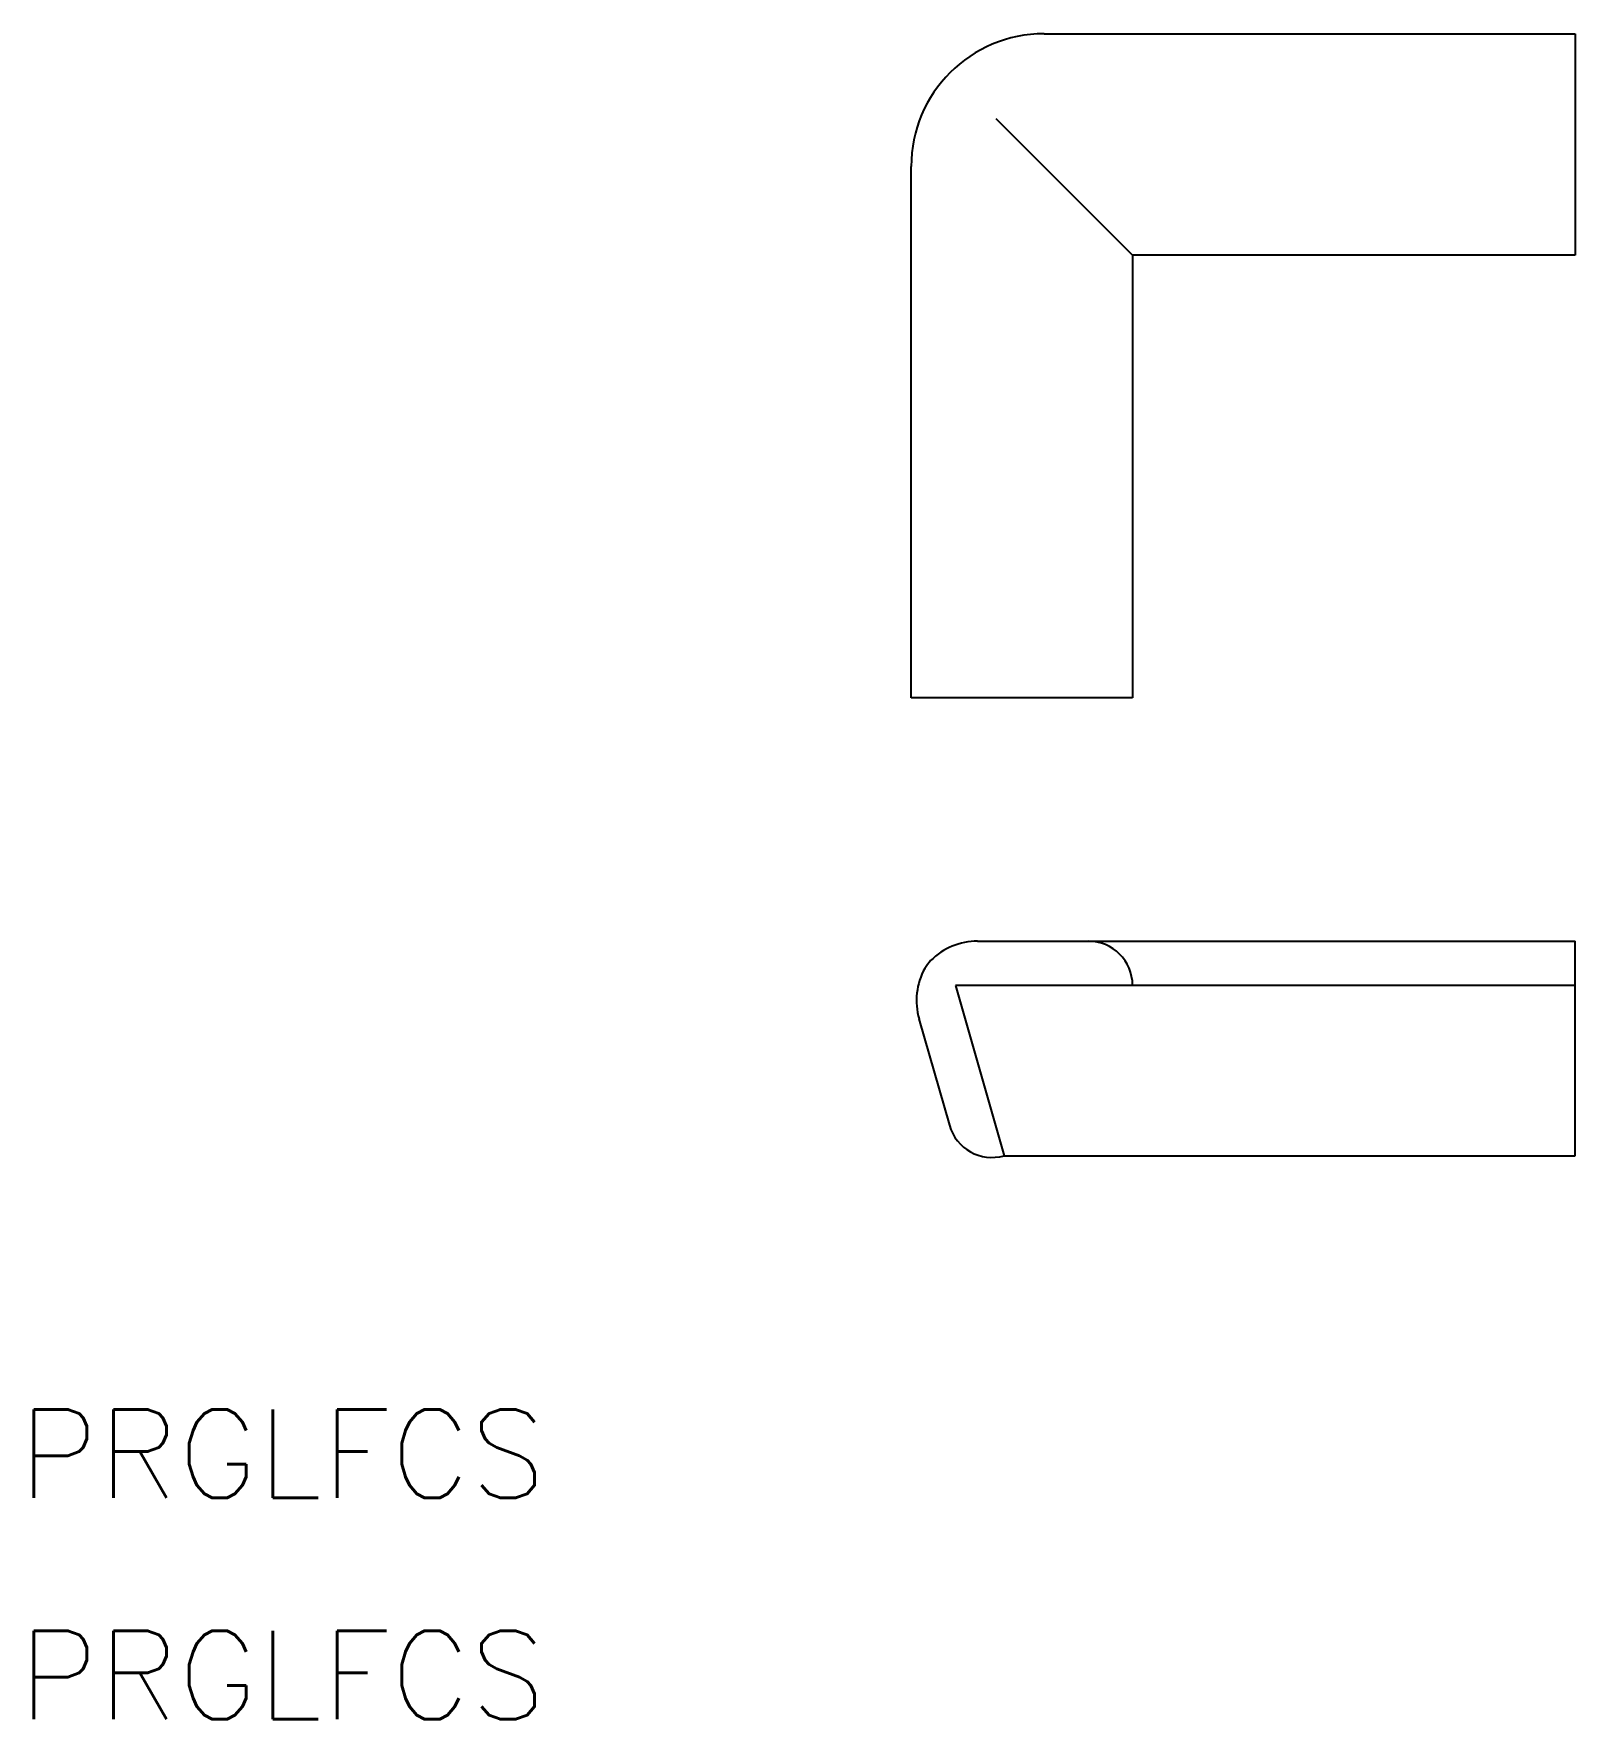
# Model space of a CAD drawing. Extents: x 20.3 to 89.9, y 20 to 96.2.
import ezdxf

# ---------------------------------------------------------------- set-up
doc = ezdxf.new("R2010")
doc.units = 0
doc.layers.get('0').update_dxf_attribs({"linetype": 'CONTINUOUS'})
doc.styles.get("Standard").update_dxf_attribs({"font": 'romans.shx', "bigfont": 'bigfont.shx'})

msp = doc.modelspace()

# ---------------------------------------------------------------- linework, layer by layer
at = {"color": 7, "linetype": 'CONTINUOUS'}
for p, q in [((65.911, 96.157), (89.911, 96.157)), ((89.911, 96.157), (89.911, 86.157)), ((69.911, 86.157), (63.754, 92.314)), ((59.911, 66.157), (59.911, 90.157)), ((89.911, 86.157), (69.911, 86.157)), ((69.911, 86.157), (69.911, 66.157)), ((69.911, 66.157), (59.911, 66.157)), ((62.911, 55.157), (89.911, 55.157)), ((89.911, 45.464), (89.911, 55.157)), ((61.911, 53.157), (64.109, 45.464)), ((89.911, 53.157), (61.911, 53.157)), ((60.263, 51.646), (61.637, 46.838)), ((64.109, 45.464), (89.911, 45.464))]:
    msp.add_line(p, q, dxfattribs=at)
for centre, radius, start, end in [((65.911, 90.157), 6, 90, 180), ((62.911, 52.157), 3, 90, 135), ((67.911, 53.157), 2, 0, 90), ((63.046, 52.301), 3, 138.76818, 147.17722), ((63.148, 52.47), 3, 150.9454, 195.9454), ((63.56, 47.387), 2, 195.9454, 285.9454)]:
    msp.add_arc(centre, radius, start, end, dxfattribs=at)

# ---------------------------------------------------------------- texts
for p in [(19.584, 30), (19.584, 20)]:
    msp.add_text('PRGLFCS', height=4, dxfattribs=at).set_placement(p)

doc.saveas('drawing.dxf')
